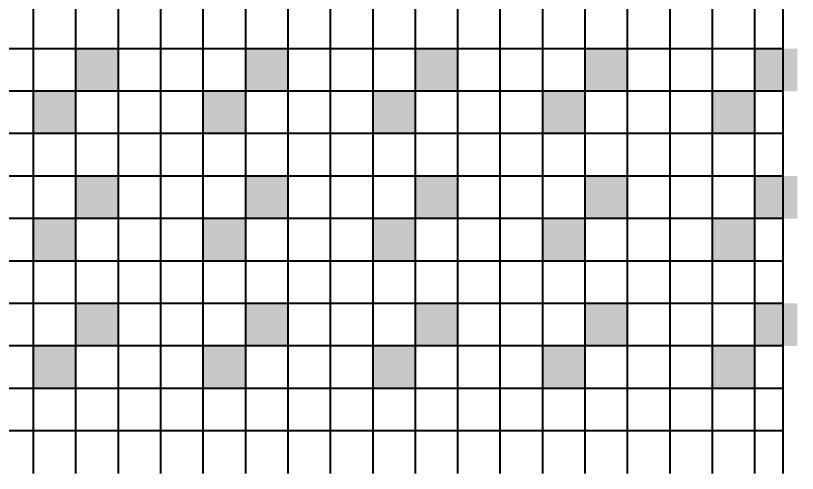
# Model space of a CAD drawing. Header units: inches. Extents: x 23 to 232, y -46 to 52.
# Drawn here: x 90.3 to 101.35, y -32.9 to -26.44 of the extents above; entities that cross this region are included whole.
import ezdxf

# ---------------------------------------------------------------- set-up
doc = ezdxf.new("R2010")
doc.units = ezdxf.units.IN
doc.header["$MEASUREMENT"] = 0

msp = doc.modelspace()

# ---------------------------------------------------------------- hatches: boundary and pattern name
h = msp.add_hatch(color=256)
h.set_gradient(color1=(231, 155, 24), color2=(235, 173, 66), one_color=1, tint=0.59, name='CYLINDER')
h.paths.add_polyline_path([(90.54885, -28.10363), (91.14885, -28.10363), (91.14885, -27.50363), (90.54885, -27.50363)])
h.paths.add_polyline_path([(91.74885, -27.50363), (91.74885, -26.90363), (91.14885, -26.90363), (91.14885, -27.50363)])
h.paths.add_polyline_path([(93.54885, -28.10363), (93.54885, -27.50363), (92.94885, -27.50363), (92.94885, -28.10363)])
h.paths.add_polyline_path([(94.14885, -26.90363), (93.54885, -26.90363), (93.54885, -27.50363), (94.14885, -27.50363)])
h.paths.add_polyline_path([(95.34885, -28.10363), (95.94885, -28.10363), (95.94885, -27.50363), (95.34885, -27.50363)])
h.paths.add_polyline_path([(95.94885, -27.50363), (96.54885, -27.50363), (96.54885, -26.90363), (95.94885, -26.90363)])
h.paths.add_polyline_path([(98.34885, -28.10363), (98.34885, -27.50363), (97.74885, -27.50363), (97.74885, -28.10363)])
h.paths.add_polyline_path([(98.94885, -26.90363), (98.34885, -26.90363), (98.34885, -27.50363), (98.94885, -27.50363)])
h.paths.add_polyline_path([(100.74885, -27.50363), (100.14885, -27.50363), (100.14885, -28.10363), (100.74885, -28.10363)])
h.paths.add_polyline_path([(101.34885, -26.90363), (100.74885, -26.90363), (100.74885, -27.50363), (101.34885, -27.50363)])
h = msp.add_hatch(color=256)
h.set_gradient(color1=(231, 155, 24), color2=(235, 173, 66), one_color=1, tint=0.59, name='CYLINDER')
h.paths.add_polyline_path([(91.14885, -29.30363), (90.54885, -29.30363), (90.54885, -29.90363), (91.14885, -29.90363)])
h.paths.add_polyline_path([(91.74885, -28.70363), (91.14885, -28.70363), (91.14885, -29.30363), (91.74885, -29.30363)])
h.paths.add_polyline_path([(93.54885, -29.30363), (92.94885, -29.30363), (92.94885, -29.90363), (93.54885, -29.90363)])
h.paths.add_polyline_path([(94.14885, -28.70363), (93.54885, -28.70363), (93.54885, -29.30363), (94.14885, -29.30363)])
h.paths.add_polyline_path([(95.94885, -29.30363), (95.34885, -29.30363), (95.34885, -29.90363), (95.94885, -29.90363)])
h.paths.add_polyline_path([(96.54885, -28.70363), (95.94885, -28.70363), (95.94885, -29.30363), (96.54885, -29.30363)])
h.paths.add_polyline_path([(98.34885, -29.30363), (97.74885, -29.30363), (97.74885, -29.90363), (98.34885, -29.90363)])
h.paths.add_polyline_path([(98.94885, -28.70363), (98.34885, -28.70363), (98.34885, -29.30363), (98.94885, -29.30363)])
h.paths.add_polyline_path([(100.74885, -29.30363), (100.14885, -29.30363), (100.14885, -29.90363), (100.74885, -29.90363)])
h.paths.add_polyline_path([(101.34885, -28.70363), (100.74885, -28.70363), (100.74885, -29.30363), (101.34885, -29.30363)])
h = msp.add_hatch(color=256)
h.set_gradient(color1=(231, 155, 24), color2=(235, 173, 66), one_color=1, tint=0.59, name='CYLINDER')
h.paths.add_polyline_path([(91.74885, -31.10363), (91.74885, -30.50363), (91.14885, -30.50363), (91.14885, -31.10363)])
h.paths.add_polyline_path([(94.14885, -30.50363), (93.54885, -30.50363), (93.54885, -31.10363), (94.14885, -31.10363)])
h.paths.add_polyline_path([(96.54885, -30.50363), (95.94885, -30.50363), (95.94885, -31.10363), (96.54885, -31.10363)])
h.paths.add_polyline_path([(98.94885, -30.50363), (98.34885, -30.50363), (98.34885, -31.10363), (98.94885, -31.10363)])
h.paths.add_polyline_path([(101.34885, -30.50363), (100.74885, -30.50363), (100.74885, -31.10363), (101.34885, -31.10363)])
h = msp.add_hatch(color=256)
h.set_gradient(color1=(231, 155, 24), color2=(235, 173, 66), one_color=1, tint=0.59, name='CYLINDER')
h.paths.add_polyline_path([(91.14885, -31.10363), (90.54885, -31.10363), (90.54885, -31.70363), (91.14885, -31.70363)])
h.paths.add_polyline_path([(93.54885, -31.10363), (92.94885, -31.10363), (92.94885, -31.70363), (93.54885, -31.70363)])
h.paths.add_polyline_path([(95.94885, -31.10363), (95.34885, -31.10363), (95.34885, -31.70363), (95.94885, -31.70363)])
h.paths.add_polyline_path([(98.34885, -31.10363), (97.74885, -31.10363), (97.74885, -31.70363), (98.34885, -31.70363)])
h.paths.add_polyline_path([(100.74885, -31.10363), (100.14885, -31.10363), (100.14885, -31.70363), (100.74885, -31.70363)])

# ---------------------------------------------------------------- linework, layer by layer
at = {"lineweight": 40}
for p, q in [((90.54885, -32.90363), (90.54885, -23.75363)), ((91.14885, -32.90363), (91.14885, -23.75363)), ((91.74885, -32.90363), (91.74885, -23.75363)), ((92.34885, -32.90363), (92.34885, -23.75363)), ((92.94885, -32.90363), (92.94885, -23.75363)), ((92.94885, -32.90363), (92.94885, -23.75363)), ((93.54885, -32.90363), (93.54885, -23.75363)), ((94.14885, -32.90363), (94.14885, -23.75363)), ((94.74885, -32.90363), (94.74885, -23.75363)), ((95.34885, -32.90363), (95.34885, -23.75363)), ((95.94885, -32.90363), (95.94885, -23.75363)), ((95.94885, -32.90363), (95.94885, -23.75363)), ((96.54885, -32.90363), (96.54885, -23.75363)), ((97.14885, -32.90363), (97.14885, -23.75363)), ((97.74885, -32.90363), (97.74885, -23.75363)), ((98.34885, -32.90363), (98.34885, -23.75363)), ((98.94885, -32.90363), (98.94885, -23.75363)), ((98.94885, -32.90363), (98.94885, -23.75363)), ((99.54885, -32.90363), (99.54885, -23.75363)), ((100.14885, -32.90363), (100.14885, -23.75363)), ((100.74885, -32.90363), (100.74885, -23.75363)), ((101.14885, -32.90363), (101.14885, -23.75363)), ((101.14885, -32.90363), (101.14885, -23.75363)), ((101.14885, -26.90363), (77.34885, -26.90363)), ((101.14885, -27.50363), (77.34885, -27.50363)), ((101.14885, -28.10363), (77.34885, -28.10363)), ((101.14885, -28.70363), (77.34885, -28.70363)), ((101.14885, -29.30363), (77.34885, -29.30363)), ((101.14885, -29.90363), (77.34885, -29.90363)), ((101.14885, -30.50363), (77.34885, -30.50363)), ((101.14885, -31.10363), (77.34885, -31.10363)), ((101.14885, -31.70363), (77.34885, -31.70363)), ((101.14885, -32.30363), (77.34885, -32.30363))]:
    msp.add_line(p, q, dxfattribs=at)

doc.saveas('drawing.dxf')
